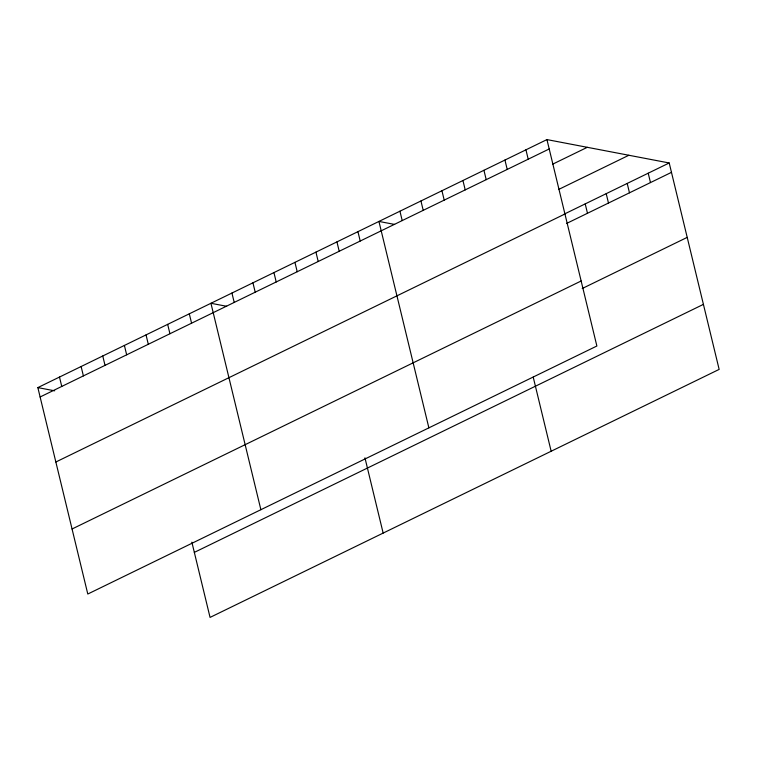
<?xml version="1.0" encoding="UTF-8"?>
<svg xmlns="http://www.w3.org/2000/svg" width="757" height="757" viewBox="0 0 757 757"><rect width="100%" height="100%" fill="white"/><g stroke="black" fill="none" stroke-linecap="round" stroke-linejoin="round"><path stroke-width="1.14" d="M546.942 139.591L596.876 346.015L87.793 594.027L37.85 387.603L546.942 139.591L669.207 162.973L719.15 369.397L210.058 617.409L191.862 542.163M40.121 396.98L549.203 148.968M552.638 164.184L587.29 147.312M558.515 189.524L628.859 155.261M564.211 214.127L669.207 162.973M55.848 462.007L564.94 213.994M566.482 223.504L671.478 172.35M72.057 529.001L581.149 280.989M582.209 288.531L687.214 237.376M194.331 552.383L703.414 304.371M394.634 224.432L378.935 221.432L428.878 427.856M226.636 306.282L210.938 303.283L260.881 509.707M37.85 387.603L54.665 390.82M648.21 173.202L650.481 182.579M627.212 183.431L629.474 192.808M606.215 193.669L608.477 203.037M585.208 203.898L587.479 213.266M525.935 149.82L528.206 159.197M504.938 160.049L507.209 169.426M483.941 170.287L486.202 179.655M533.221 377.128L551.153 451.238M462.943 180.516L465.205 189.884M441.937 190.745L444.208 200.122M420.939 200.974L423.21 210.351M399.942 211.203L402.204 220.58M357.938 231.661L360.209 241.038M336.941 241.899L339.212 251.267M315.943 252.128L318.205 261.506M364.95 457.834L383.156 533.089M294.937 262.357L297.208 271.735M273.939 272.586L276.21 281.964M252.942 282.815L255.204 292.193M231.935 293.044L234.206 302.422M189.307 313.814L191.568 323.192M167.666 324.356L169.937 333.733M146.035 334.897L148.296 344.274M124.394 345.438L126.665 354.815M102.763 355.979L105.024 365.357M81.122 366.52L83.393 375.898M59.491 377.062L61.752 386.439"/></g></svg>
